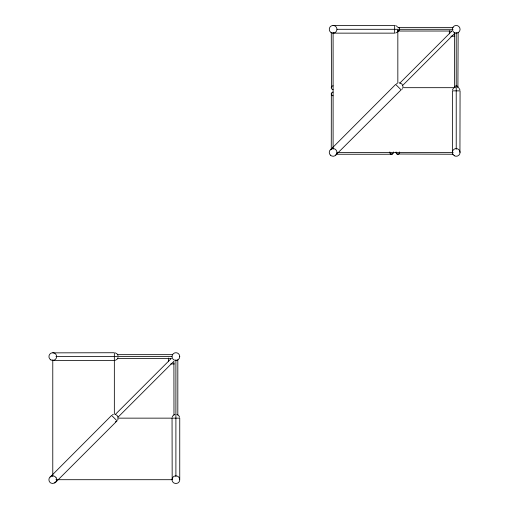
<?xml version="1.0" encoding="UTF-8"?>
<svg xmlns="http://www.w3.org/2000/svg" width="509" height="509" viewBox="0 0 509 509"><rect width="100%" height="100%" fill="white"/><g stroke="black" fill="none" stroke-linecap="round" stroke-linejoin="round"><path stroke-width="0.76" d="M453.156 154.246L397.834 154.004M331.276 149.258L331.334 93.465M179.747 356.58L179.232 358.508A3.856 3.856 0 0 1 172.939 359.049A3.856 3.856 0 0 1 174.574 352.947A3.856 3.856 0 0 1 179.747 356.574M118.056 357.579L117.057 359.303L115.333 360.296M117.668 420.065L118.056 419.136M172.182 417.145L173.175 415.42L174.905 414.428M452.507 89.864L453.5 88.14M401.894 89.387L402.504 88.591M399.921 83.018L451.655 31.284M402.504 85.601L454.798 33.308M115.219 414.542L171.177 358.578M117.935 417.265L173.9 361.301L173.976 414.988M56.111 477.779L55.494 476.984A3.849 3.849 0 0 0 49.717 477.353A3.849 3.849 0 0 0 50.849 483.035L52.777 483.55L55.494 482.424L117.057 420.86L111.617 415.42L50.149 477.073M397.383 32.016L395.658 33.015M396.454 83.947L397.249 83.336M392.878 153.712L391.586 154.246L336.264 154.246M398.751 30.782L397.834 31.03A1.826 1.826 0 0 0 399.667 29.204A1.826 1.826 0 0 0 397.834 27.371L453.156 27.371M112.413 414.81L113.342 414.428M115.333 421.859L116.262 421.471M52.777 360.296L53.769 360.296M459.939 152.42L460.072 90.857L452.374 90.857L452.374 152.42M337.073 29.299L453.048 29.299M397.834 31.03L451.578 31.03M333.102 33.142L394.66 33.142L394.66 25.45L333.102 25.584M450.891 36.177L454.766 36.177M331.518 87.682L331.276 32.36M402.568 87.682L455.53 87.682M457.903 87.682L458.145 32.36M333.102 95.762A1.826 1.826 0 0 1 331.276 93.936L331.518 93.936M337.073 152.42L453.048 152.42M117.496 354.658L172.742 354.658M55.952 356.58L171.953 356.58M117.496 358.508L171.164 358.508M52.777 360.429L114.34 360.429M170.757 363.929L174.428 363.929M117.496 418.144L171.953 418.144M55.952 479.701L171.927 479.701M172.182 479.701L172.048 418.144L179.747 418.144L179.747 479.701A3.856 3.856 0 0 1 177.819 483.035L175.898 483.55L173.976 483.035A3.856 3.856 0 0 1 173.162 476.971A3.856 3.856 0 0 1 179.232 477.773L179.613 479.701M452.507 152.42L452.889 152.42M399.177 82.821L401.894 83.947L403.02 86.67M399.603 151.943A1.826 1.826 0 0 1 397.834 154.246L396.543 153.712M395.658 25.584L397.383 26.576M390.67 154.004L391.586 154.246A1.826 1.826 0 0 0 393.349 151.943M115.333 352.864L117.057 353.863L118.056 355.587M176.897 414.428L178.621 415.42L179.613 417.145M115.333 414.428L117.057 415.42L118.056 417.145M330.475 149.792L395.665 84.411L401.105 89.858L335.73 155.048M55.131 482.055L55.494 482.424M458.946 88.14L459.939 89.864M456.223 32.474L456.223 149.239M454.492 33.155L454.492 87.682A1.826 1.826 0 0 1 456.319 85.856A1.826 1.826 0 0 1 458.138 87.682M449.345 30.75L449.345 33.855M397.834 29.993L397.834 82.948M391.586 154.004L391.586 154.246A1.826 1.826 0 0 1 389.818 151.943M333.102 32.474L333.102 149.239M177.819 359.736L177.819 414.988M175.898 359.736L175.898 476.526M168.555 358.05L168.555 361.721M114.34 414.192L114.34 352.731L52.777 352.864M52.777 359.761L52.777 476.526M333.102 89.514A1.826 1.826 0 0 1 331.276 87.688A1.826 1.826 0 0 1 333.102 85.862M331.276 93.936A1.826 1.826 0 0 1 333.102 92.11M397.834 154.246A1.826 1.826 0 0 1 396.072 151.943M56.111 477.779A3.849 3.849 0 0 1 54.698 483.035M331.181 32.627A3.849 3.849 0 0 0 336.952 29.299A3.849 3.849 0 0 0 331.181 25.965A3.849 3.849 0 0 0 331.181 32.627M330.379 155.137A3.849 3.849 0 0 0 336.818 153.413A3.849 3.849 0 0 0 332.103 148.704A3.849 3.849 0 0 0 330.379 155.137M454.302 155.754A3.849 3.849 0 0 0 460.072 152.42A3.849 3.849 0 0 0 454.302 149.086A3.849 3.849 0 0 0 454.302 155.754M454.302 32.627A3.849 3.849 0 0 0 460.072 29.299A3.849 3.849 0 0 0 454.302 25.965A3.849 3.849 0 0 0 454.302 32.627M50.855 359.914A3.849 3.849 0 0 0 56.626 356.58A3.849 3.849 0 0 0 50.855 353.246A3.849 3.849 0 0 0 50.855 359.914"/></g></svg>
